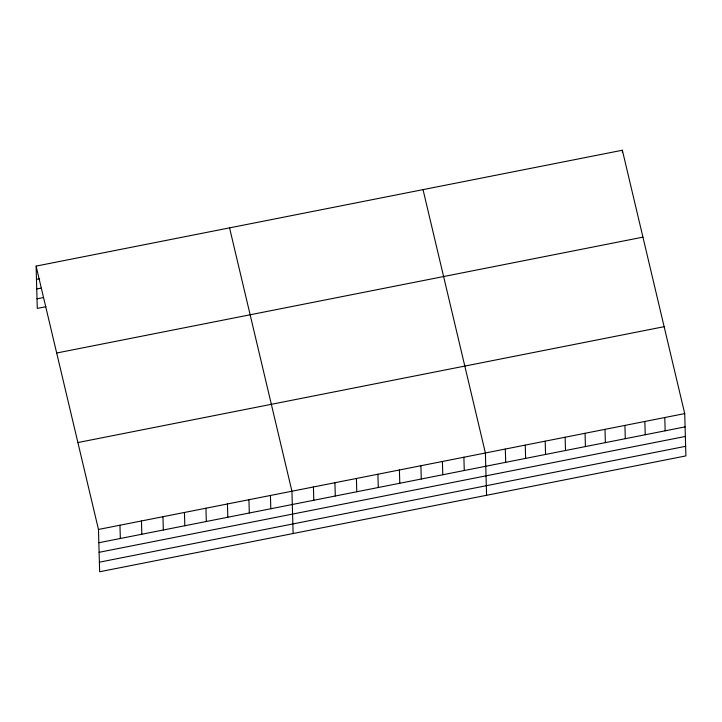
<?xml version="1.0" encoding="UTF-8"?>
<svg xmlns="http://www.w3.org/2000/svg" width="722" height="722" viewBox="0 0 722 722"><rect width="100%" height="100%" fill="white"/><g stroke="black" fill="none" stroke-linecap="round" stroke-linejoin="round"><path stroke-width="1.08" d="M36.1 266.102L622.355 150.239L684.718 413.589L685.9 455.898L99.645 571.761L98.472 529.461L36.1 266.102L37.282 308.411L45.883 306.706M36.47 279.387L39.692 278.746M36.741 288.962L41.037 288.114M37.012 298.827L43.464 297.554M56.677 353.013L642.932 237.15M77.886 442.55L664.141 326.687M98.472 529.461L684.718 413.589M98.842 542.736L685.088 426.873M99.104 552.312L685.358 436.449M99.383 562.185L685.629 446.313M423.029 189.633L485.392 452.983L486.574 495.292M229.56 227.872L291.932 491.222L293.114 533.522M664.782 417.533L665.161 430.808M644.854 421.467L645.224 434.752M622.355 150.239L622.409 152.45M624.918 425.411L625.288 438.687M604.991 429.346L605.361 442.631M585.055 433.29L585.425 446.566M565.127 437.225L565.497 450.51M545.191 441.169L545.561 454.445M525.255 445.104L525.625 458.389M505.328 449.048L505.698 462.324M463.894 457.234L464.264 470.509M442.405 461.484L442.776 474.76M420.908 465.735L421.278 479.011M399.41 469.977L399.78 483.262M377.913 474.228L378.283 487.503M356.415 478.478L356.785 491.754M334.918 482.729L335.297 496.005M313.429 486.971L313.799 500.247M270.434 495.472L270.804 508.748M248.937 499.723L249.307 512.999M227.439 503.965L227.818 517.241M205.95 508.216L206.321 521.492M184.453 512.467L184.823 525.742M162.955 516.708L163.325 529.993M141.458 520.959L141.828 534.235M119.96 525.21L120.33 538.486"/></g></svg>
